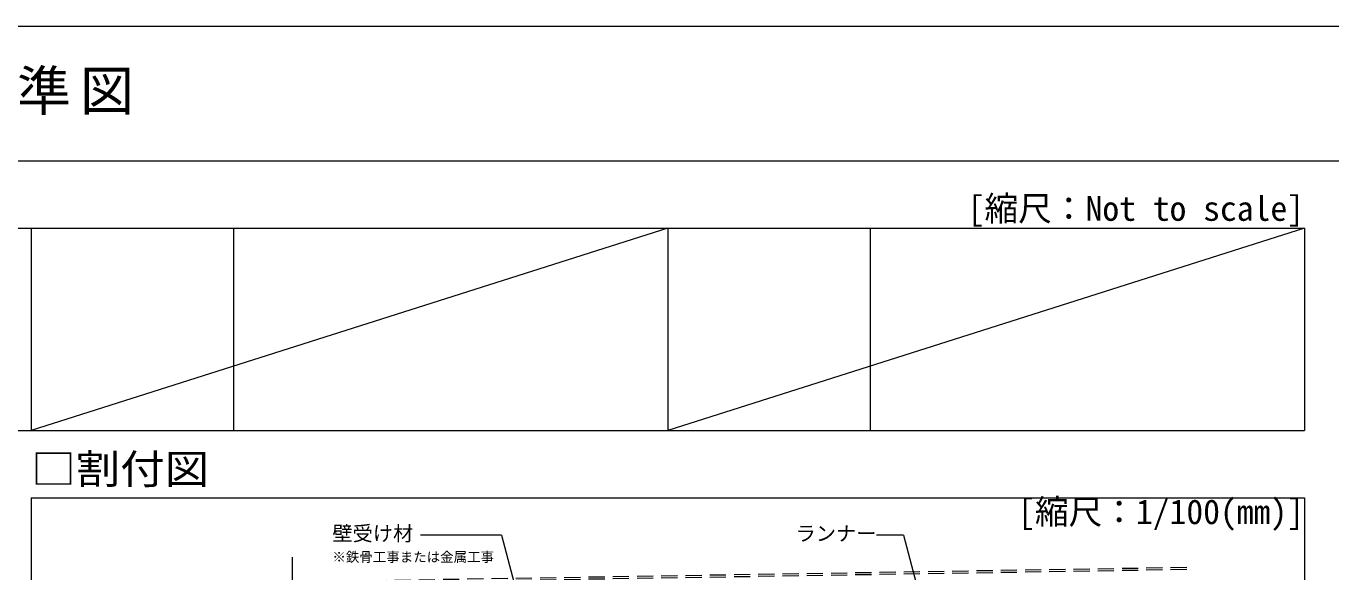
# Model space of a CAD drawing. Units: millimetres on the paper, with parts at other scales. Extents: x -195 to 195, y -140 to 138.
# Drawn here: x -96.8 to 0, y 97 to 137.5 of the extents above; entities that cross this region are included whole.
import ezdxf
from ezdxf.enums import TextEntityAlignment as Align

# ---------------------------------------------------------------- set-up
doc = ezdxf.new("R2010")
doc.units = ezdxf.units.MM
doc.linetypes.add('CHAIN1', pattern=[8, 5, -1, 1, -1])
doc.linetypes.add('DASHED1', pattern=[1.8, 1.2, -0.6])
for name, color, linetype, lineweight in [('A-0_中心線', 4, 'CHAIN1', 9), ('A-6_文字・矢印', 7, 'Continuous', 18), ('A-9_躯体他', 4, 'DASHED1', 9), ('F-3_ランナー', 4, 'Continuous', 9)]:
    doc.layers.add(name, color=color, linetype=linetype, lineweight=lineweight)
doc.layers.add('F-6_文字・矢印', color=4, linetype='Continuous')
doc.styles.add('ＭＳ ゴシック', font='')
doc.styles.get('ＭＳ ゴシック').set_extended_font_data('MS Gothic')

msp = doc.modelspace()

# ---------------------------------------------------------------- linework, layer by layer
at = {"layer": 'A-0_中心線'}
msp.add_line((-77.099, 98.101), (-77.099, 18.963), dxfattribs=at)
at = {"layer": 'A-6_文字・矢印'}
for p, q in [((-61.564, 99.735), (-67.564, 99.735)), ((-61.564, 99.735), (-58.624, 88.764)), ((-31.731, 99.735), (-33.731, 99.735)), ((-31.731, 99.735), (-28.787, 88.749))]:
    msp.add_line(p, q, dxfattribs=at)
at = {"layer": 'A-9_躯体他'}
for p, q in [((-10.7, 97.332), (-89.349, 96.056)), ((-10.7, 97.182), (-89.349, 95.906))]:
    msp.add_line(p, q, dxfattribs=at)
at = {"layer": 'F-3_ランナー', "color": 3, "lineweight": 18}
for p, q in [((-195, 137.5), (195, 137.5)), ((-195, 127.5), (195, 127.5)), ((-190.954, 122.506), (-1.954, 122.506)), ((-96.454, 122.506), (-96.454, 107.506)), ((-49.204, 122.506), (-96.454, 107.506)), ((-49.204, 122.506), (-49.204, 107.506)), ((-1.954, 122.506), (-49.204, 107.506)), ((-1.954, 122.506), (-1.954, 107.506)), ((-190.954, 107.506), (-1.954, 107.506)), ((-96.454, 102.506), (-1.954, 102.506)), ((-96.454, 102.506), (-96.454, 17.006)), ((-1.954, 102.506), (-1.954, 17.006))]:
    msp.add_line(p, q, dxfattribs=at)
at = {"layer": 'F-3_ランナー'}
for p, q in [((-81.454, 122.506), (-81.454, 107.506)), ((-34.204, 122.506), (-34.204, 107.506))]:
    msp.add_line(p, q, dxfattribs=at)
at = {"layer": 'F-3_ランナー', "color": 3, "lineweight": 18}
msp.add_lwpolyline([(-195, 137.5), (195, 137.5), (195, -137.5)], dxfattribs=at)

# ---------------------------------------------------------------- texts
at = {"layer": 'A-6_文字・矢印', "style": 'ＭＳ ゴシック'}
for s, height, p in [('壁受け材', 1.1, (-74.107, 98.985)), ('ランナー', 1.1, (-39.731, 98.985)), ('※鉄骨工事または金属工事', 0.7331, (-74.107, 97.535))]:
    msp.add_text(s, height=height, dxfattribs=at).set_placement(p, align=Align.BOTTOM_LEFT)
at = {"layer": 'F-6_文字・矢印', "style": 'ＭＳ ゴシック'}
for s, p in [('[縮尺：Not to scale]', (-26.954, 122.506)), ('[縮尺：1/100(mm)]', (-23.214, 100.006))]:
    msp.add_text(s, height=1.833, dxfattribs=at).set_placement(p, align=Align.BOTTOM_LEFT)
at = {"layer": 'F-6_文字・矢印', "color": 7, "style": 'ＭＳ ゴシック', "width": 1.1}
msp.add_text('□割付図', height=2.199, dxfattribs=at).set_placement((-96.454, 102.88), align=Align.BOTTOM_LEFT)
at = {"layer": 'F-6_文字・矢印', "color": 2, "insert": (-170, 130.5), "char_height": 2.933, "attachment_point": 7, "style": 'ＭＳ ゴシック'}
msp.add_mtext('\\T1.17;SQ-WALL2500工法（ソリーダ）\u3000標準図', dxfattribs=at)

doc.saveas('drawing.dxf')
